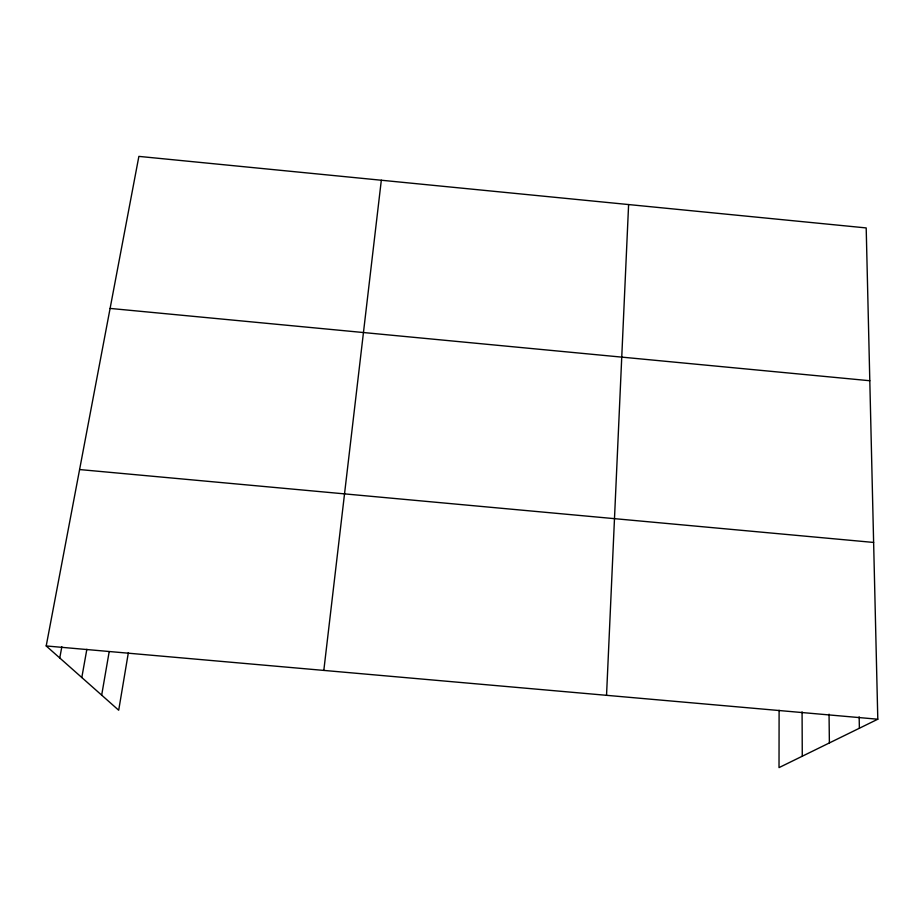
<?xml version="1.0" encoding="UTF-8"?>
<svg xmlns="http://www.w3.org/2000/svg" width="924" height="924" viewBox="0 0 924 924"><rect width="100%" height="100%" fill="white"/><g stroke="black" fill="none" stroke-linecap="round" stroke-linejoin="round"><path stroke-width="1.39" d="M779.105 710.279L779.024 767.613L877.8 719.219L866.192 227.928L138.877 156.387L46.2 645.957L118.699 710.233L128.367 652.644M606.537 695.322L628.609 204.55M323.816 670.42L381.323 180.226M101.675 695.137L109.194 651.651M81.809 677.523L86.856 649.283M59.76 657.98L61.85 646.742M46.2 645.957L877.8 719.219M79.591 469.554L873.619 542.446M110.095 308.42L869.807 380.734M859.158 716.816L859.378 728.251M829.047 714.171L829.382 742.954M802.078 711.884L802.275 756.225"/></g></svg>
